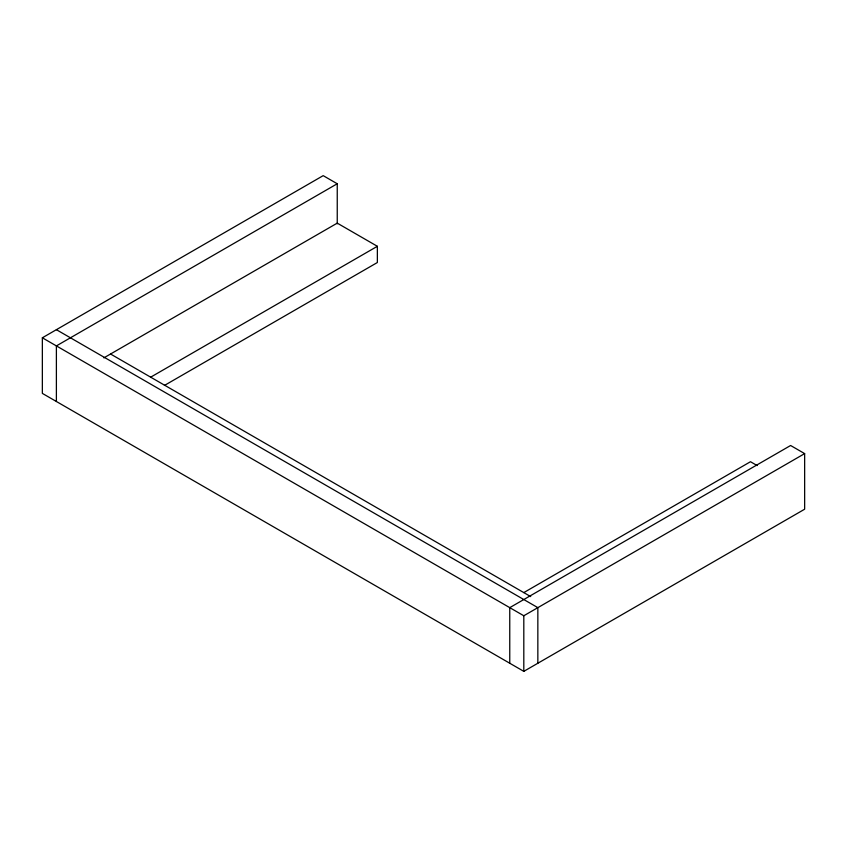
<?xml version="1.0" encoding="UTF-8"?>
<svg xmlns="http://www.w3.org/2000/svg" width="847" height="847" viewBox="0 0 847 847"><rect width="100%" height="100%" fill="white"/><g stroke="black" fill="none" stroke-linecap="round" stroke-linejoin="round"><path stroke-width="1.27" d="M509.756 663.243L509.756 607.648L790.611 445.501L804.65 453.611L804.65 509.206L523.806 671.353L42.35 393.389L42.35 337.794L323.194 175.647L337.244 183.757L337.244 223.83M337.244 183.757L56.389 345.904L56.389 401.499M103.874 357.868L337.244 223.132L377.36 246.297L377.36 262.517L164.413 385.459M150.681 377.169L377.36 246.297M523.806 592.593L750.484 461.721L757.176 465.585M42.35 337.794L523.806 615.758L804.65 453.611M110.555 354.014L530.72 596.595M56.389 329.684L537.845 607.648L537.845 663.243M523.806 615.758L523.806 671.353"/></g></svg>
